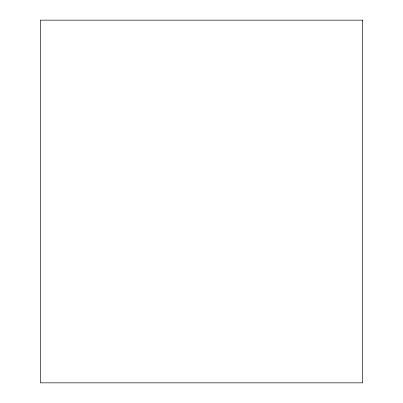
<?xml version="1.0" encoding="UTF-8"?>
<svg xmlns="http://www.w3.org/2000/svg" width="403" height="403" viewBox="0 0 403 403"><rect width="100%" height="100%" fill="white"/><g stroke="black" fill="none" stroke-linecap="round" stroke-linejoin="round"><path stroke-width="0.6" d="M362.7 20.15L40.3 20.15L40.3 382.85L362.7 382.85L362.7 20.15"/></g></svg>
